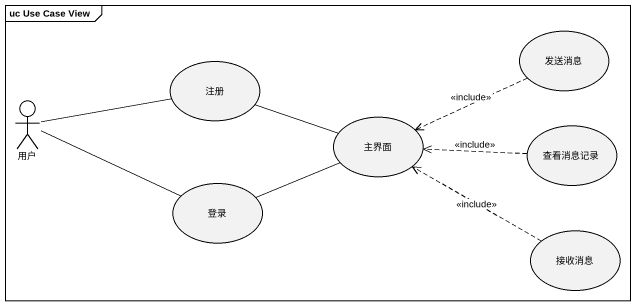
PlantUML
@startuml
mainframe uc Use Case View
usecase 注册
usecase 发送消息
actor 用户
usecase 主界面
usecase 查看消息记录
usecase 登录
usecase 接收消息
注册 -right- 主界面
发送消息 .left.> 主界面 : <<include>>
用户 -right- 注册
用户 -right- 登录
查看消息记录 .left.> 主界面 : <<include>>
登录 -right- 主界面
接收消息 .left.> 主界面 : <<include>>
@enduml
